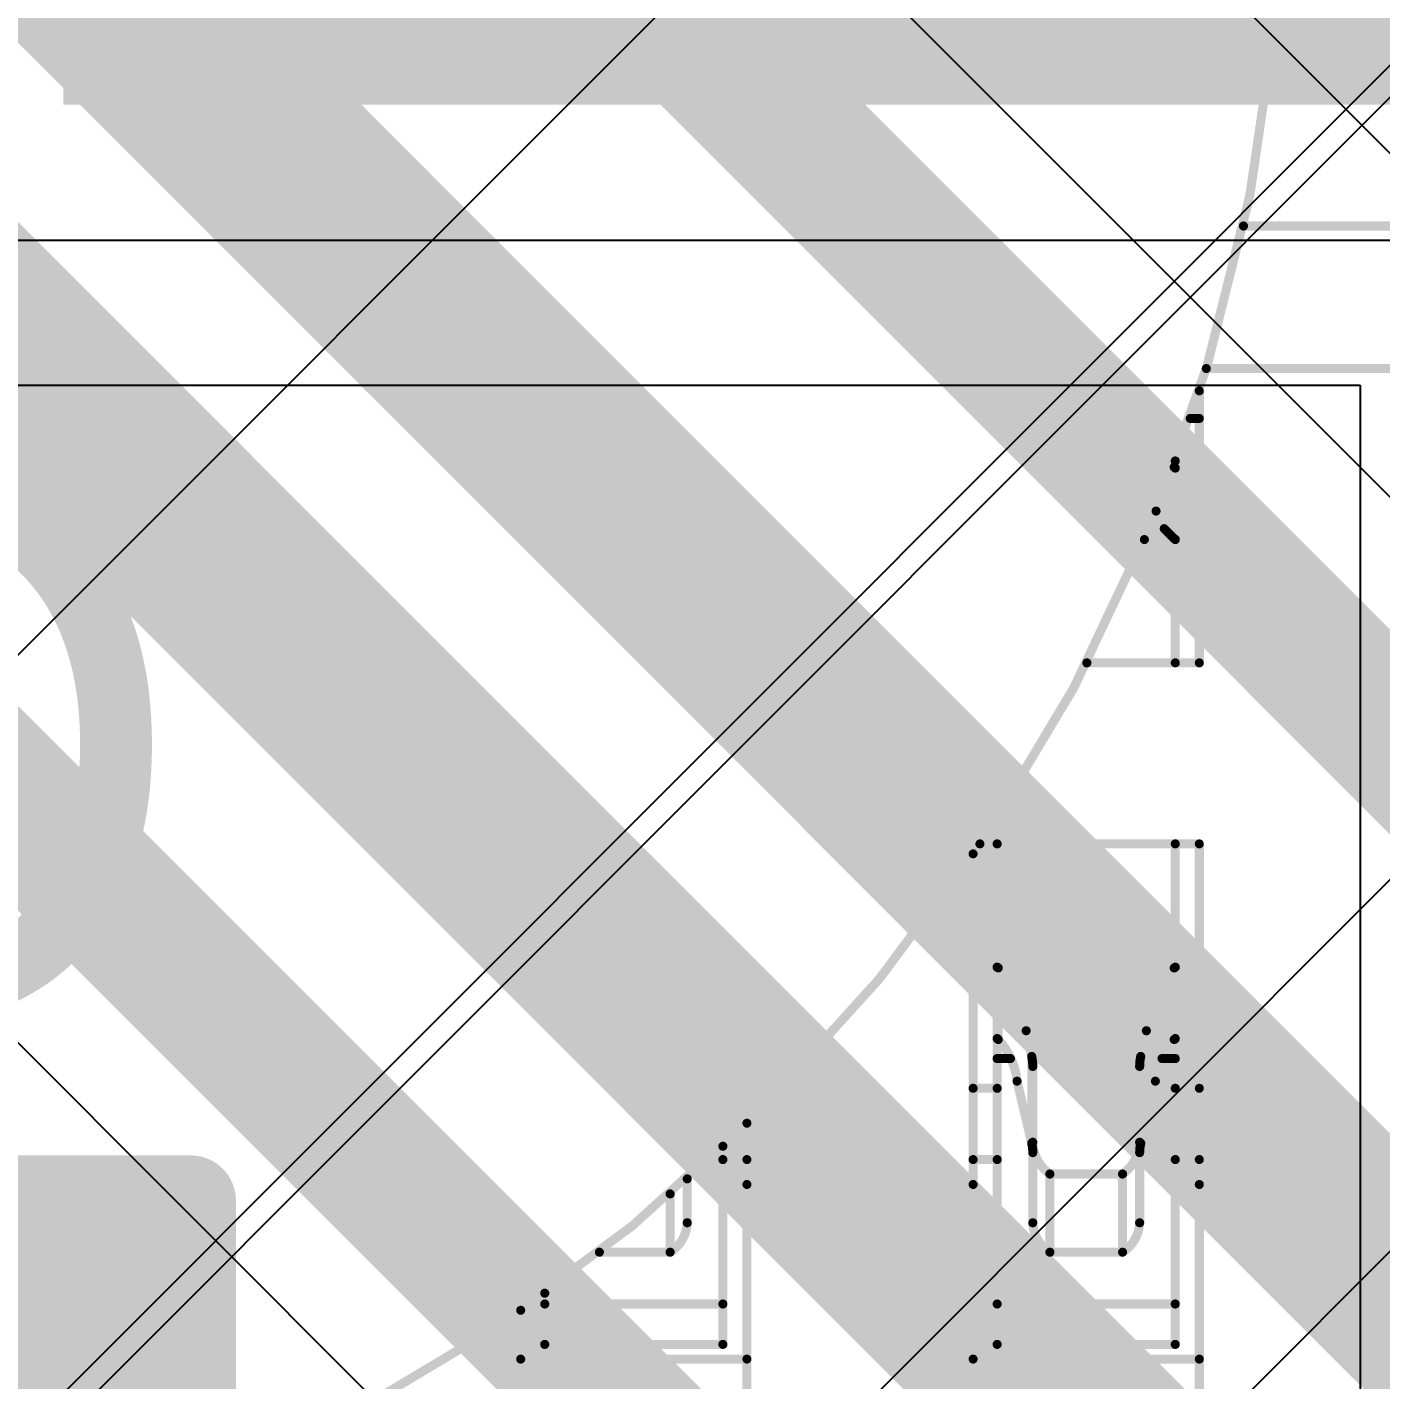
# Model space of a CAD drawing. Header units: inches. Extents: x -11 to 5433, y -4 to 5447.
# Drawn here: x 15.983 to 17.884, y 26.646 to 28.544 of the extents above; entities that cross this region are included whole.
import ezdxf

# ---------------------------------------------------------------- set-up
doc = ezdxf.new("R2010")
doc.units = ezdxf.units.IN
for name, color, linetype in [('Bottom Layer', 5, 'Continuous'), ('Bottom Overlay', 54, 'Continuous'), ('Bottom Paste', 16, 'Continuous'), ('Bottom Solder', 6, 'Continuous'), ('Mechanical 4', 56, 'Continuous'), ('Power', 76, 'Continuous'), ('Top Layer', 1, 'Continuous'), ('Top Paste', 8, 'Continuous'), ('Top Solder', 216, 'Continuous')]:
    doc.layers.add(name, color=color, linetype=linetype)
doc.styles.add('Arial', font='', dxfattribs={"height": 0.2})
doc.styles.get('Arial').set_extended_font_data('Arial')

# ---------------------------------------------------------------- blocks, each defined once
blk = doc.blocks.new('WQFN_30_EP_2_5_4_5__B_27')
at = {"layer": 'Bottom Solder'}
for p in [(0.6842, 1.9024), (0.95, 1.6459), (-1.4883, -1.9383), (-0.9383, -2.4883)]:
    blk.add_line(p, (-5421.186, -5425.6862), dxfattribs=at)
blk = doc.blocks.new('TL3340AF160QG_48')
at = {"layer": 'Top Solder'}
blk.add_line((0.7722, 1.9528), (-5443.0227, 5441.6372), dxfattribs=at)
blk = doc.blocks.new('QTH_030_01_L_D_A_K_TR_157')
at = {"layer": 'Top Layer'}
blk.add_hatch(color=1, dxfattribs=at).paths.add_polyline_path([(-5.525, 0.32), (-0.825, 0.32), (-0.825, -0.32), (-5.525, -0.32)])
at = {"layer": 'Top Paste'}
blk.add_hatch(color=8, dxfattribs=at).paths.add_polyline_path([(-5.525, 0.32), (-0.825, 0.32), (-0.825, -0.32), (-5.525, -0.32)])
at = {"layer": 'Top Solder'}
blk.add_hatch(color=216, dxfattribs=at).paths.add_polyline_path([(-5.6266, 0.4216), (-0.7234, 0.4216), (-0.7234, -0.4216), (-5.6266, -0.4216)])
blk = doc.blocks.new('C___0805_B_179')
at = {"layer": 'Bottom Layer'}
blk.add_hatch(color=5, dxfattribs=at).paths.add_polyline_path([(0.508, 0.762), (1.524, 0.762), (1.524, -0.762), (0.508, -0.762)])
at = {"layer": 'Bottom Paste'}
blk.add_hatch(color=16, dxfattribs=at).paths.add_polyline_path([(0.508, 0.762), (1.524, 0.762), (1.524, -0.762), (0.508, -0.762)])
at = {"layer": 'Bottom Solder'}
blk.add_hatch(color=6, dxfattribs=at).paths.add_polyline_path([(0.438, 0.832), (1.594, 0.832), (1.594, -0.832), (0.438, -0.832)])
at = {"layer": 'Bottom Overlay'}
for points in [[(0.6096, 0.8636, 0.127, 0.127, 0), (1.6256, 0.8636, 0.127, 0.127, 0)], [(1.6256, -0.8636, 0.127, 0.127, 0), (1.6256, 0.8636, 0.127, 0.127, 0)]]:
    blk.add_lwpolyline(points, format="xyseb", dxfattribs=at)
blk.add_lwpolyline([(1.5938, 0.8636, 0.0635, 0.0635, 1), (1.6574, 0.8636, 0.0635, 0.0635, 1)], format="xyseb", close=True, dxfattribs=at)
blk.add_lwpolyline([(1.5938, 0.8636, 0.0635, 0.0635, 1), (1.6574, 0.8636, 0.0635, 0.0635, 1)], format="xyseb", close=True, dxfattribs=at)

msp = doc.modelspace()

# ---------------------------------------------------------------- linework, layer by layer
at = {"layer": 'Bottom Layer'}
for p, q in [((18.2392, 27.5416), (13.3358, 32.4451)), ((14.9015, 31.3617), (18.1555, 28.1077)), ((14.7854, 28.3037), (18.3565, 24.7325))]:
    msp.add_line(p, q, dxfattribs=at)
for points in [[(13.1709, 32.2803, 0.2032, 0.2032, 0), (18.6245, 26.8267, 0.2032, 0.2032, 0)], [(15.0938, 31.554, 0.2794, 0.2794, 0), (18.3478, 28.2999, 0.2794, 0.2794, 0)], [(14.4773, 30.2128, 0.2794, 0.2794, 0), (25.9082, 18.7819, 0.2794, 0.2794, 0)], [(14.288, 29.7556, 0.2794, 0.2794, 0), (25.451, 18.5926, 0.2794, 0.2794, 0)], [(14.8819, 28.5367, 0.2032, 0.2032, 0), (24.6455, 18.7731, 0.2032, 0.2032, 0)]]:
    msp.add_lwpolyline(points, format="xyseb", dxfattribs=at)
at = {"layer": 'Mechanical 4'}
for points in [[(17.7474, 28.7949, 0.0127, 0.0127, 1), (12.7474, 28.7949, 0.0127, 0.0127, 1)], [(17.6874, 28.2649, 0.00635, 0.00635, 1), (17.6938, 28.2649, 0.00635, 0.00635, 1)], [(17.6353, 28.0649, 0.00635, 0.00635, 1), (17.6416, 28.0649, 0.00635, 0.00635, 1)], [(17.6255, 28.0336, 0.00635, 0.00635, 1), (17.6318, 28.0336, 0.00635, 0.00635, 1)], [(17.6128, 27.9949, 0.00635, 0.00635, 1), (17.6191, 27.9949, 0.00635, 0.00635, 1)], [(17.6255, 27.9949, 0.00635, 0.00635, 1), (17.6318, 27.9949, 0.00635, 0.00635, 1)], [(17.5917, 27.9352, 0.00635, 0.00635, 1), (17.5981, 27.9352, 0.00635, 0.00635, 1)], [(17.5902, 27.9265, 0.00635, 0.00635, 1), (17.5966, 27.9265, 0.00635, 0.00635, 1)], [(17.5902, 27.9265, 0.00635, 0.00635, 1), (17.5966, 27.9265, 0.00635, 0.00635, 1)], [(17.5905, 27.9263, 0.00635, 0.00635, 1), (17.5968, 27.9263, 0.00635, 0.00635, 1)], [(17.5905, 27.9263, 0.00635, 0.00635, 1), (17.5968, 27.9263, 0.00635, 0.00635, 1)], [(17.5907, 27.9261, 0.00635, 0.00635, 1), (17.5971, 27.9261, 0.00635, 0.00635, 1)], [(17.5907, 27.9261, 0.00635, 0.00635, 1), (17.5971, 27.9261, 0.00635, 0.00635, 1)], [(17.591, 27.926, 0.00635, 0.00635, 1), (17.5973, 27.926, 0.00635, 0.00635, 1)], [(17.591, 27.926, 0.00635, 0.00635, 1), (17.5973, 27.926, 0.00635, 0.00635, 1)], [(17.5912, 27.9258, 0.00635, 0.00635, 1), (17.5975, 27.9258, 0.00635, 0.00635, 1)], [(17.5912, 27.9258, 0.00635, 0.00635, 1), (17.5975, 27.9258, 0.00635, 0.00635, 1)], [(17.5913, 27.9257, 0.00635, 0.00635, 1), (17.5977, 27.9257, 0.00635, 0.00635, 1)], [(17.5913, 27.9257, 0.00635, 0.00635, 1), (17.5977, 27.9257, 0.00635, 0.00635, 1)], [(17.5915, 27.9256, 0.00635, 0.00635, 1), (17.5978, 27.9256, 0.00635, 0.00635, 1)], [(17.5915, 27.9256, 0.00635, 0.00635, 1), (17.5978, 27.9256, 0.00635, 0.00635, 1)], [(17.5916, 27.9254, 0.00635, 0.00635, 1), (17.598, 27.9254, 0.00635, 0.00635, 1)], [(17.5916, 27.9254, 0.00635, 0.00635, 1), (17.598, 27.9254, 0.00635, 0.00635, 1)], [(17.5917, 27.9252, 0.00635, 0.00635, 1), (17.5981, 27.9252, 0.00635, 0.00635, 1)], [(17.5648, 27.8649, 0.00635, 0.00635, 1), (17.5711, 27.8649, 0.00635, 0.00635, 1)], [(17.5762, 27.8402, 0.00635, 0.00635, 1), (17.5826, 27.8402, 0.00635, 0.00635, 1)], [(17.5762, 27.8402, 0.00635, 0.00635, 1), (17.5826, 27.8402, 0.00635, 0.00635, 1)], [(17.5484, 27.8249, 0.00635, 0.00635, 1), (17.5547, 27.8249, 0.00635, 0.00635, 1)], [(17.5902, 27.8261, 0.00635, 0.00635, 1), (17.5966, 27.8261, 0.00635, 0.00635, 1)], [(17.5902, 27.8261, 0.00635, 0.00635, 1), (17.5966, 27.8261, 0.00635, 0.00635, 1)], [(17.5902, 27.8261, 0.00635, 0.00635, 1), (17.5966, 27.8261, 0.00635, 0.00635, 1)], [(17.5905, 27.826, 0.00635, 0.00635, 1), (17.5968, 27.826, 0.00635, 0.00635, 1)], [(17.5905, 27.826, 0.00635, 0.00635, 1), (17.5968, 27.826, 0.00635, 0.00635, 1)], [(17.5907, 27.8258, 0.00635, 0.00635, 1), (17.5971, 27.8258, 0.00635, 0.00635, 1)], [(17.5907, 27.8258, 0.00635, 0.00635, 1), (17.5971, 27.8258, 0.00635, 0.00635, 1)], [(17.591, 27.8257, 0.00635, 0.00635, 1), (17.5973, 27.8257, 0.00635, 0.00635, 1)], [(17.591, 27.8257, 0.00635, 0.00635, 1), (17.5973, 27.8257, 0.00635, 0.00635, 1)], [(17.5912, 27.8256, 0.00635, 0.00635, 1), (17.5975, 27.8256, 0.00635, 0.00635, 1)], [(17.5912, 27.8256, 0.00635, 0.00635, 1), (17.5975, 27.8256, 0.00635, 0.00635, 1)], [(17.5913, 27.8255, 0.00635, 0.00635, 1), (17.5977, 27.8255, 0.00635, 0.00635, 1)], [(17.5913, 27.8255, 0.00635, 0.00635, 1), (17.5977, 27.8255, 0.00635, 0.00635, 1)], [(17.5915, 27.8254, 0.00635, 0.00635, 1), (17.5978, 27.8254, 0.00635, 0.00635, 1)], [(17.5915, 27.8254, 0.00635, 0.00635, 1), (17.5978, 27.8254, 0.00635, 0.00635, 1)], [(17.5916, 27.8254, 0.00635, 0.00635, 1), (17.5979, 27.8254, 0.00635, 0.00635, 1)], [(17.5916, 27.8254, 0.00635, 0.00635, 1), (17.5979, 27.8254, 0.00635, 0.00635, 1)], [(17.5916, 27.8253, 0.00635, 0.00635, 1), (17.598, 27.8253, 0.00635, 0.00635, 1)], [(17.5916, 27.8253, 0.00635, 0.00635, 1), (17.598, 27.8253, 0.00635, 0.00635, 1)], [(17.5917, 27.8251, 0.00635, 0.00635, 1), (17.5981, 27.8251, 0.00635, 0.00635, 1)], [(17.5917, 27.8249, 0.00635, 0.00635, 1), (17.5981, 27.8249, 0.00635, 0.00635, 1)], [(17.4676, 27.6519, 0.00635, 0.00635, 1), (17.474, 27.6519, 0.00635, 0.00635, 1)], [(17.5917, 27.6519, 0.00635, 0.00635, 1), (17.5981, 27.6519, 0.00635, 0.00635, 1)], [(17.6255, 27.6519, 0.00635, 0.00635, 1), (17.6318, 27.6519, 0.00635, 0.00635, 1)], [(17.6255, 27.6519, 0.00635, 0.00635, 1), (17.6318, 27.6519, 0.00635, 0.00635, 1)], [(17.3175, 27.3979, 0.00635, 0.00635, 1), (17.3238, 27.3979, 0.00635, 0.00635, 1)], [(17.3417, 27.3979, 0.00635, 0.00635, 1), (17.3481, 27.3979, 0.00635, 0.00635, 1)], [(17.5917, 27.3979, 0.00635, 0.00635, 1), (17.5981, 27.3979, 0.00635, 0.00635, 1)], [(17.6255, 27.3979, 0.00635, 0.00635, 1), (17.6318, 27.3979, 0.00635, 0.00635, 1)], [(17.6255, 27.3979, 0.00635, 0.00635, 1), (17.6318, 27.3979, 0.00635, 0.00635, 1)], [(17.308, 27.3839, 0.00635, 0.00635, 1), (17.3143, 27.3839, 0.00635, 0.00635, 1)], [(17.3417, 27.2249, 0.00635, 0.00635, 1), (17.3481, 27.2249, 0.00635, 0.00635, 1)], [(17.3417, 27.2247, 0.00635, 0.00635, 1), (17.3481, 27.2247, 0.00635, 0.00635, 1)], [(17.3418, 27.2246, 0.00635, 0.00635, 1), (17.3482, 27.2246, 0.00635, 0.00635, 1)], [(17.3418, 27.2246, 0.00635, 0.00635, 1), (17.3482, 27.2246, 0.00635, 0.00635, 1)], [(17.3419, 27.2245, 0.00635, 0.00635, 1), (17.3482, 27.2245, 0.00635, 0.00635, 1)], [(17.3419, 27.2245, 0.00635, 0.00635, 1), (17.3482, 27.2245, 0.00635, 0.00635, 1)], [(17.5916, 27.2245, 0.00635, 0.00635, 1), (17.5979, 27.2245, 0.00635, 0.00635, 1)], [(17.5916, 27.2245, 0.00635, 0.00635, 1), (17.5979, 27.2245, 0.00635, 0.00635, 1)], [(17.5917, 27.2247, 0.00635, 0.00635, 1), (17.598, 27.2247, 0.00635, 0.00635, 1)], [(17.5917, 27.2247, 0.00635, 0.00635, 1), (17.598, 27.2247, 0.00635, 0.00635, 1)], [(17.5916, 27.2246, 0.00635, 0.00635, 1), (17.598, 27.2246, 0.00635, 0.00635, 1)], [(17.5916, 27.2246, 0.00635, 0.00635, 1), (17.598, 27.2246, 0.00635, 0.00635, 1)], [(17.5917, 27.2249, 0.00635, 0.00635, 1), (17.5981, 27.2249, 0.00635, 0.00635, 1)], [(17.5917, 27.2247, 0.00635, 0.00635, 1), (17.5981, 27.2247, 0.00635, 0.00635, 1)], [(17.342, 27.2245, 0.00635, 0.00635, 1), (17.3483, 27.2245, 0.00635, 0.00635, 1)], [(17.342, 27.2245, 0.00635, 0.00635, 1), (17.3483, 27.2245, 0.00635, 0.00635, 1)], [(17.3421, 27.2244, 0.00635, 0.00635, 1), (17.3485, 27.2244, 0.00635, 0.00635, 1)], [(17.3421, 27.2244, 0.00635, 0.00635, 1), (17.3485, 27.2244, 0.00635, 0.00635, 1)], [(17.3423, 27.2243, 0.00635, 0.00635, 1), (17.3486, 27.2243, 0.00635, 0.00635, 1)], [(17.3423, 27.2243, 0.00635, 0.00635, 1), (17.3486, 27.2243, 0.00635, 0.00635, 1)], [(17.3425, 27.2242, 0.00635, 0.00635, 1), (17.3488, 27.2242, 0.00635, 0.00635, 1)], [(17.3425, 27.2242, 0.00635, 0.00635, 1), (17.3488, 27.2242, 0.00635, 0.00635, 1)], [(17.3427, 27.2241, 0.00635, 0.00635, 1), (17.3491, 27.2241, 0.00635, 0.00635, 1)], [(17.3427, 27.2241, 0.00635, 0.00635, 1), (17.3491, 27.2241, 0.00635, 0.00635, 1)], [(17.343, 27.2239, 0.00635, 0.00635, 1), (17.3493, 27.2239, 0.00635, 0.00635, 1)], [(17.343, 27.2239, 0.00635, 0.00635, 1), (17.3493, 27.2239, 0.00635, 0.00635, 1)], [(17.3432, 27.2238, 0.00635, 0.00635, 1), (17.3496, 27.2238, 0.00635, 0.00635, 1)], [(17.3432, 27.2238, 0.00635, 0.00635, 1), (17.3496, 27.2238, 0.00635, 0.00635, 1)], [(17.3432, 27.2238, 0.00635, 0.00635, 1), (17.3496, 27.2238, 0.00635, 0.00635, 1)], [(17.5902, 27.2238, 0.00635, 0.00635, 1), (17.5966, 27.2238, 0.00635, 0.00635, 1)], [(17.5902, 27.2238, 0.00635, 0.00635, 1), (17.5966, 27.2238, 0.00635, 0.00635, 1)], [(17.5902, 27.2238, 0.00635, 0.00635, 1), (17.5966, 27.2238, 0.00635, 0.00635, 1)], [(17.5907, 27.2241, 0.00635, 0.00635, 1), (17.5971, 27.2241, 0.00635, 0.00635, 1)], [(17.5907, 27.2241, 0.00635, 0.00635, 1), (17.5971, 27.2241, 0.00635, 0.00635, 1)], [(17.591, 27.2242, 0.00635, 0.00635, 1), (17.5973, 27.2242, 0.00635, 0.00635, 1)], [(17.591, 27.2242, 0.00635, 0.00635, 1), (17.5973, 27.2242, 0.00635, 0.00635, 1)], [(17.5912, 27.2243, 0.00635, 0.00635, 1), (17.5975, 27.2243, 0.00635, 0.00635, 1)], [(17.5912, 27.2243, 0.00635, 0.00635, 1), (17.5975, 27.2243, 0.00635, 0.00635, 1)], [(17.5913, 27.2244, 0.00635, 0.00635, 1), (17.5977, 27.2244, 0.00635, 0.00635, 1)], [(17.5913, 27.2244, 0.00635, 0.00635, 1), (17.5977, 27.2244, 0.00635, 0.00635, 1)], [(17.5915, 27.2245, 0.00635, 0.00635, 1), (17.5978, 27.2245, 0.00635, 0.00635, 1)], [(17.5915, 27.2245, 0.00635, 0.00635, 1), (17.5978, 27.2245, 0.00635, 0.00635, 1)], [(17.3824, 27.1357, 0.00635, 0.00635, 1), (17.3887, 27.1357, 0.00635, 0.00635, 1)], [(17.3824, 27.1357, 0.00635, 0.00635, 1), (17.3887, 27.1357, 0.00635, 0.00635, 1)], [(17.3824, 27.1357, 0.00635, 0.00635, 1), (17.3887, 27.1357, 0.00635, 0.00635, 1)], [(17.5511, 27.1357, 0.00635, 0.00635, 1), (17.5575, 27.1357, 0.00635, 0.00635, 1)], [(17.5511, 27.1357, 0.00635, 0.00635, 1), (17.5575, 27.1357, 0.00635, 0.00635, 1)], [(17.5511, 27.1357, 0.00635, 0.00635, 1), (17.5575, 27.1357, 0.00635, 0.00635, 1)], [(17.3417, 27.1247, 0.00635, 0.00635, 1), (17.3481, 27.1247, 0.00635, 0.00635, 1)], [(17.3418, 27.1245, 0.00635, 0.00635, 1), (17.3482, 27.1245, 0.00635, 0.00635, 1)], [(17.3418, 27.1245, 0.00635, 0.00635, 1), (17.3482, 27.1245, 0.00635, 0.00635, 1)], [(17.342, 27.1243, 0.00635, 0.00635, 1), (17.3483, 27.1243, 0.00635, 0.00635, 1)], [(17.342, 27.1243, 0.00635, 0.00635, 1), (17.3483, 27.1243, 0.00635, 0.00635, 1)], [(17.3421, 27.1242, 0.00635, 0.00635, 1), (17.3485, 27.1242, 0.00635, 0.00635, 1)], [(17.3421, 27.1242, 0.00635, 0.00635, 1), (17.3485, 27.1242, 0.00635, 0.00635, 1)], [(17.3423, 27.1241, 0.00635, 0.00635, 1), (17.3486, 27.1241, 0.00635, 0.00635, 1)], [(17.3423, 27.1241, 0.00635, 0.00635, 1), (17.3486, 27.1241, 0.00635, 0.00635, 1)], [(17.3425, 27.1239, 0.00635, 0.00635, 1), (17.3488, 27.1239, 0.00635, 0.00635, 1)], [(17.3425, 27.1239, 0.00635, 0.00635, 1), (17.3488, 27.1239, 0.00635, 0.00635, 1)], [(17.3427, 27.1238, 0.00635, 0.00635, 1), (17.3491, 27.1238, 0.00635, 0.00635, 1)], [(17.3427, 27.1238, 0.00635, 0.00635, 1), (17.3491, 27.1238, 0.00635, 0.00635, 1)], [(17.343, 27.1236, 0.00635, 0.00635, 1), (17.3493, 27.1236, 0.00635, 0.00635, 1)], [(17.343, 27.1236, 0.00635, 0.00635, 1), (17.3493, 27.1236, 0.00635, 0.00635, 1)], [(17.3432, 27.1234, 0.00635, 0.00635, 1), (17.3496, 27.1234, 0.00635, 0.00635, 1)], [(17.3432, 27.1234, 0.00635, 0.00635, 1), (17.3496, 27.1234, 0.00635, 0.00635, 1)], [(17.3432, 27.1234, 0.00635, 0.00635, 1), (17.3496, 27.1234, 0.00635, 0.00635, 1)], [(17.5902, 27.1234, 0.00635, 0.00635, 1), (17.5966, 27.1234, 0.00635, 0.00635, 1)], [(17.5902, 27.1234, 0.00635, 0.00635, 1), (17.5966, 27.1234, 0.00635, 0.00635, 1)], [(17.5902, 27.1234, 0.00635, 0.00635, 1), (17.5966, 27.1234, 0.00635, 0.00635, 1)], [(17.5907, 27.1238, 0.00635, 0.00635, 1), (17.5971, 27.1238, 0.00635, 0.00635, 1)], [(17.5907, 27.1238, 0.00635, 0.00635, 1), (17.5971, 27.1238, 0.00635, 0.00635, 1)], [(17.591, 27.1239, 0.00635, 0.00635, 1), (17.5973, 27.1239, 0.00635, 0.00635, 1)], [(17.591, 27.1239, 0.00635, 0.00635, 1), (17.5973, 27.1239, 0.00635, 0.00635, 1)], [(17.5912, 27.124, 0.00635, 0.00635, 1), (17.5975, 27.124, 0.00635, 0.00635, 1)], [(17.5912, 27.124, 0.00635, 0.00635, 1), (17.5975, 27.124, 0.00635, 0.00635, 1)], [(17.5913, 27.1242, 0.00635, 0.00635, 1), (17.5977, 27.1242, 0.00635, 0.00635, 1)], [(17.5913, 27.1242, 0.00635, 0.00635, 1), (17.5977, 27.1242, 0.00635, 0.00635, 1)], [(17.5915, 27.1243, 0.00635, 0.00635, 1), (17.5978, 27.1243, 0.00635, 0.00635, 1)], [(17.5915, 27.1243, 0.00635, 0.00635, 1), (17.5978, 27.1243, 0.00635, 0.00635, 1)], [(17.5916, 27.1244, 0.00635, 0.00635, 1), (17.5979, 27.1244, 0.00635, 0.00635, 1)], [(17.5916, 27.1244, 0.00635, 0.00635, 1), (17.5979, 27.1244, 0.00635, 0.00635, 1)], [(17.5917, 27.1246, 0.00635, 0.00635, 1), (17.598, 27.1246, 0.00635, 0.00635, 1)], [(17.5917, 27.1246, 0.00635, 0.00635, 1), (17.598, 27.1246, 0.00635, 0.00635, 1)], [(17.5916, 27.1245, 0.00635, 0.00635, 1), (17.598, 27.1245, 0.00635, 0.00635, 1)], [(17.5916, 27.1245, 0.00635, 0.00635, 1), (17.598, 27.1245, 0.00635, 0.00635, 1)], [(17.5917, 27.1247, 0.00635, 0.00635, 1), (17.5981, 27.1247, 0.00635, 0.00635, 1)], [(17.3417, 27.0966, 0.00635, 0.00635, 1), (17.3481, 27.0966, 0.00635, 0.00635, 1)], [(17.3604, 27.0966, 0.00635, 0.00635, 1), (17.3667, 27.0966, 0.00635, 0.00635, 1)], [(17.3902, 27.0996, 0.00635, 0.00635, 1), (17.3966, 27.0996, 0.00635, 0.00635, 1)], [(17.3902, 27.0996, 0.00635, 0.00635, 1), (17.3966, 27.0996, 0.00635, 0.00635, 1)], [(17.3902, 27.0996, 0.00635, 0.00635, 1), (17.3966, 27.0996, 0.00635, 0.00635, 1)], [(17.5432, 27.0996, 0.00635, 0.00635, 1), (17.5496, 27.0996, 0.00635, 0.00635, 1)], [(17.5432, 27.0996, 0.00635, 0.00635, 1), (17.5496, 27.0996, 0.00635, 0.00635, 1)], [(17.5432, 27.0996, 0.00635, 0.00635, 1), (17.5496, 27.0996, 0.00635, 0.00635, 1)], [(17.5731, 27.0966, 0.00635, 0.00635, 1), (17.5794, 27.0966, 0.00635, 0.00635, 1)], [(17.5917, 27.0966, 0.00635, 0.00635, 1), (17.5981, 27.0966, 0.00635, 0.00635, 1)], [(17.3917, 27.0855, 0.00635, 0.00635, 1), (17.3981, 27.0855, 0.00635, 0.00635, 1)], [(17.3917, 27.0855, 0.00635, 0.00635, 1), (17.3981, 27.0855, 0.00635, 0.00635, 1)], [(17.5417, 27.0855, 0.00635, 0.00635, 1), (17.5481, 27.0855, 0.00635, 0.00635, 1)], [(17.5417, 27.0855, 0.00635, 0.00635, 1), (17.5481, 27.0855, 0.00635, 0.00635, 1)], [(17.308, 27.0549, 0.00635, 0.00635, 1), (17.3143, 27.0549, 0.00635, 0.00635, 1)], [(17.3417, 27.0549, 0.00635, 0.00635, 1), (17.3481, 27.0549, 0.00635, 0.00635, 1)], [(17.3697, 27.0649, 0.00635, 0.00635, 1), (17.376, 27.0649, 0.00635, 0.00635, 1)], [(17.3697, 27.0649, 0.00635, 0.00635, 1), (17.376, 27.0649, 0.00635, 0.00635, 1)], [(17.5638, 27.0649, 0.00635, 0.00635, 1), (17.5701, 27.0649, 0.00635, 0.00635, 1)], [(17.5638, 27.0649, 0.00635, 0.00635, 1), (17.5701, 27.0649, 0.00635, 0.00635, 1)], [(17.5917, 27.0549, 0.00635, 0.00635, 1), (17.5981, 27.0549, 0.00635, 0.00635, 1)], [(17.6255, 27.0549, 0.00635, 0.00635, 1), (17.6318, 27.0549, 0.00635, 0.00635, 1)], [(16.9905, 27.0059, 0.00635, 0.00635, 1), (16.9968, 27.0059, 0.00635, 0.00635, 1)], [(17.3902, 26.9777, 0.00635, 0.00635, 1), (17.3966, 26.9777, 0.00635, 0.00635, 1)], [(17.3902, 26.9777, 0.00635, 0.00635, 1), (17.3966, 26.9777, 0.00635, 0.00635, 1)], [(17.3902, 26.9777, 0.00635, 0.00635, 1), (17.3966, 26.9777, 0.00635, 0.00635, 1)], [(17.3917, 26.9792, 0.00635, 0.00635, 1), (17.3981, 26.9792, 0.00635, 0.00635, 1)], [(17.5417, 26.9792, 0.00635, 0.00635, 1), (17.5481, 26.9792, 0.00635, 0.00635, 1)], [(17.5432, 26.9777, 0.00635, 0.00635, 1), (17.5496, 26.9777, 0.00635, 0.00635, 1)], [(17.5432, 26.9777, 0.00635, 0.00635, 1), (17.5496, 26.9777, 0.00635, 0.00635, 1)], [(17.5432, 26.9777, 0.00635, 0.00635, 1), (17.5496, 26.9777, 0.00635, 0.00635, 1)], [(16.9567, 26.9736, 0.00635, 0.00635, 1), (16.9631, 26.9736, 0.00635, 0.00635, 1)], [(17.3917, 26.9646, 0.00635, 0.00635, 1), (17.3981, 26.9646, 0.00635, 0.00635, 1)], [(17.5417, 26.9646, 0.00635, 0.00635, 1), (17.5481, 26.9646, 0.00635, 0.00635, 1)], [(16.9567, 26.9549, 0.00635, 0.00635, 1), (16.9631, 26.9549, 0.00635, 0.00635, 1)], [(16.9905, 26.9549, 0.00635, 0.00635, 1), (16.9968, 26.9549, 0.00635, 0.00635, 1)], [(17.308, 26.9549, 0.00635, 0.00635, 1), (17.3143, 26.9549, 0.00635, 0.00635, 1)], [(17.3417, 26.9549, 0.00635, 0.00635, 1), (17.3481, 26.9549, 0.00635, 0.00635, 1)], [(17.5917, 26.9549, 0.00635, 0.00635, 1), (17.5981, 26.9549, 0.00635, 0.00635, 1)], [(17.6255, 26.9549, 0.00635, 0.00635, 1), (17.6318, 26.9549, 0.00635, 0.00635, 1)], [(16.9067, 26.9278, 0.00635, 0.00635, 1), (16.9131, 26.9278, 0.00635, 0.00635, 1)], [(17.4157, 26.9346, 0.00635, 0.00635, 1), (17.4221, 26.9346, 0.00635, 0.00635, 1)], [(17.4157, 26.9346, 0.00635, 0.00635, 1), (17.4221, 26.9346, 0.00635, 0.00635, 1)], [(17.4157, 26.9346, 0.00635, 0.00635, 1), (17.4221, 26.9346, 0.00635, 0.00635, 1)], [(17.5177, 26.9346, 0.00635, 0.00635, 1), (17.5241, 26.9346, 0.00635, 0.00635, 1)], [(17.5177, 26.9346, 0.00635, 0.00635, 1), (17.5241, 26.9346, 0.00635, 0.00635, 1)], [(17.5177, 26.9346, 0.00635, 0.00635, 1), (17.5241, 26.9346, 0.00635, 0.00635, 1)], [(16.8827, 26.9067, 0.00635, 0.00635, 1), (16.8891, 26.9067, 0.00635, 0.00635, 1)], [(16.9905, 26.9199, 0.00635, 0.00635, 1), (16.9968, 26.9199, 0.00635, 0.00635, 1)], [(17.308, 26.9199, 0.00635, 0.00635, 1), (17.3143, 26.9199, 0.00635, 0.00635, 1)], [(17.6255, 26.9199, 0.00635, 0.00635, 1), (17.6318, 26.9199, 0.00635, 0.00635, 1)], [(16.9067, 26.8662, 0.00635, 0.00635, 1), (16.9131, 26.8662, 0.00635, 0.00635, 1)], [(16.9067, 26.8662, 0.00635, 0.00635, 1), (16.9131, 26.8662, 0.00635, 0.00635, 1)], [(17.3917, 26.8662, 0.00635, 0.00635, 1), (17.3981, 26.8662, 0.00635, 0.00635, 1)], [(17.3917, 26.8662, 0.00635, 0.00635, 1), (17.3981, 26.8662, 0.00635, 0.00635, 1)], [(17.5417, 26.8662, 0.00635, 0.00635, 1), (17.5481, 26.8662, 0.00635, 0.00635, 1)], [(17.5417, 26.8662, 0.00635, 0.00635, 1), (17.5481, 26.8662, 0.00635, 0.00635, 1)], [(16.7834, 26.8249, 0.00635, 0.00635, 1), (16.7898, 26.8249, 0.00635, 0.00635, 1)], [(16.8827, 26.8249, 0.00635, 0.00635, 1), (16.8891, 26.8249, 0.00635, 0.00635, 1)], [(16.8827, 26.8249, 0.00635, 0.00635, 1), (16.8891, 26.8249, 0.00635, 0.00635, 1)], [(16.8827, 26.8249, 0.00635, 0.00635, 1), (16.8891, 26.8249, 0.00635, 0.00635, 1)], [(17.4157, 26.8249, 0.00635, 0.00635, 1), (17.4221, 26.8249, 0.00635, 0.00635, 1)], [(17.4157, 26.8249, 0.00635, 0.00635, 1), (17.4221, 26.8249, 0.00635, 0.00635, 1)], [(17.4157, 26.8249, 0.00635, 0.00635, 1), (17.4221, 26.8249, 0.00635, 0.00635, 1)], [(17.5177, 26.8249, 0.00635, 0.00635, 1), (17.5241, 26.8249, 0.00635, 0.00635, 1)], [(17.5177, 26.8249, 0.00635, 0.00635, 1), (17.5241, 26.8249, 0.00635, 0.00635, 1)], [(17.5177, 26.8249, 0.00635, 0.00635, 1), (17.5241, 26.8249, 0.00635, 0.00635, 1)], [(16.7067, 26.7674, 0.00635, 0.00635, 1), (16.7131, 26.7674, 0.00635, 0.00635, 1)], [(16.7067, 26.7522, 0.00635, 0.00635, 1), (16.7131, 26.7522, 0.00635, 0.00635, 1)], [(16.9567, 26.7522, 0.00635, 0.00635, 1), (16.9631, 26.7522, 0.00635, 0.00635, 1)], [(17.3417, 26.7522, 0.00635, 0.00635, 1), (17.3481, 26.7522, 0.00635, 0.00635, 1)], [(17.5917, 26.7522, 0.00635, 0.00635, 1), (17.5981, 26.7522, 0.00635, 0.00635, 1)], [(16.673, 26.7434, 0.00635, 0.00635, 1), (16.6793, 26.7434, 0.00635, 0.00635, 1)], [(16.7067, 26.6955, 0.00635, 0.00635, 1), (16.7131, 26.6955, 0.00635, 0.00635, 1)], [(16.7067, 26.6955, 0.00635, 0.00635, 1), (16.7131, 26.6955, 0.00635, 0.00635, 1)], [(16.9567, 26.6955, 0.00635, 0.00635, 1), (16.9631, 26.6955, 0.00635, 0.00635, 1)], [(16.9567, 26.6955, 0.00635, 0.00635, 1), (16.9631, 26.6955, 0.00635, 0.00635, 1)], [(17.3417, 26.6955, 0.00635, 0.00635, 1), (17.3481, 26.6955, 0.00635, 0.00635, 1)], [(17.3417, 26.6955, 0.00635, 0.00635, 1), (17.3481, 26.6955, 0.00635, 0.00635, 1)], [(17.5917, 26.6955, 0.00635, 0.00635, 1), (17.5981, 26.6955, 0.00635, 0.00635, 1)], [(17.5917, 26.6955, 0.00635, 0.00635, 1), (17.5981, 26.6955, 0.00635, 0.00635, 1)], [(16.673, 26.6749, 0.00635, 0.00635, 1), (16.6793, 26.6749, 0.00635, 0.00635, 1)], [(16.9905, 26.6749, 0.00635, 0.00635, 1), (16.9968, 26.6749, 0.00635, 0.00635, 1)], [(17.308, 26.6749, 0.00635, 0.00635, 1), (17.3143, 26.6749, 0.00635, 0.00635, 1)], [(17.6255, 26.6749, 0.00635, 0.00635, 1), (17.6318, 26.6749, 0.00635, 0.00635, 1)]]:
    msp.add_lwpolyline(points, format="xyseb", close=True, dxfattribs=at)
for points in [[(17.7474, 28.7949, 0.0127, 0.0127, -1), (12.7474, 28.7949, 0.0127, 0.0127, 0)], [(17.6906, 28.2649, 0.0127, 0.0127, 0), (17.9462, 28.2649, 0.0127, 0.0127, 0)], [(17.6385, 28.0649, 0.0127, 0.0127, 0), (17.9462, 28.0649, 0.0127, 0.0127, 0)], [(17.6287, 27.6519, 0.0127, 0.0127, 0), (17.6287, 28.0336, 0.0127, 0.0127, 0)], [(17.6159, 27.9949, 0.0127, 0.0127, 0), (17.6287, 27.9949, 0.0127, 0.0127, 0)], [(17.5949, 27.6519, 0.0127, 0.0127, 0), (17.5949, 27.9352, 0.0127, 0.0127, 0)], [(17.5934, 27.9265, 0.0127, 0.0127, 0), (17.5937, 27.9263, 0.0127, 0.0127, 0)], [(17.5934, 27.8261, 0.0127, 0.0127, 0), (17.5934, 27.9265, 0.0127, 0.0127, 0)], [(17.5937, 27.9263, 0.0127, 0.0127, 0), (17.5939, 27.9261, 0.0127, 0.0127, 0)], [(17.5939, 27.9261, 0.0127, 0.0127, -0.006055), (17.5941, 27.926, 0.0127, 0.0127, 0)], [(17.5942, 27.926, 0.0127, 0.0127, -0.010737), (17.5944, 27.9258, 0.0127, 0.0127, 0)], [(17.5944, 27.9258, 0.0127, 0.0127, -0.018562), (17.5945, 27.9257, 0.0127, 0.0127, 0)], [(17.5945, 27.9257, 0.0127, 0.0127, -0.023386), (17.5946, 27.9256, 0.0127, 0.0127, 0)], [(17.5946, 27.9256, 0.0127, 0.0127, -0.054321), (17.5948, 27.9254, 0.0127, 0.0127, 0)], [(17.5948, 27.9254, 0.0127, 0.0127, -0.028597), (17.5949, 27.9252, 0.0127, 0.0127, 0)], [(17.568, 27.8649, 0.0127, 0.0127, 0), (17.5794, 27.8402, 0.0127, 0.0127, 0)], [(17.5794, 27.8402, 0.0127, 0.0127, 0), (17.5934, 27.8261, 0.0127, 0.0127, 0)], [(17.5516, 27.8249, 0.0127, 0.0127, 0), (17.5949, 27.8249, 0.0127, 0.0127, 0)], [(17.5934, 27.8261, 0.0127, 0.0127, 0), (17.5937, 27.826, 0.0127, 0.0127, 0)], [(17.5937, 27.826, 0.0127, 0.0127, 0), (17.5939, 27.8258, 0.0127, 0.0127, 0)], [(17.5939, 27.8258, 0.0127, 0.0127, -0.005205), (17.5942, 27.8257, 0.0127, 0.0127, 0)], [(17.5941, 27.8257, 0.0127, 0.0127, -0.009376), (17.5944, 27.8256, 0.0127, 0.0127, 0)], [(17.5944, 27.8256, 0.0127, 0.0127, -0.016687), (17.5945, 27.8255, 0.0127, 0.0127, 0)], [(17.5945, 27.8255, 0.0127, 0.0127, -0.021994), (17.5946, 27.8254, 0.0127, 0.0127, 0)], [(17.5946, 27.8254, 0.0127, 0.0127, -0.026751), (17.5947, 27.8254, 0.0127, 0.0127, 0)], [(17.5947, 27.8254, 0.0127, 0.0127, -0.028288), (17.5948, 27.8253, 0.0127, 0.0127, 0)], [(17.5948, 27.8253, 0.0127, 0.0127, -0.032605), (17.5949, 27.8251, 0.0127, 0.0127, 0)], [(17.4708, 27.6519, 0.0127, 0.0127, 0), (17.6287, 27.6519, 0.0127, 0.0127, 0)], [(17.3207, 27.3979, 0.0127, 0.0127, 0), (17.6287, 27.3979, 0.0127, 0.0127, 0)], [(17.3449, 26.6955, 0.0127, 0.0127, 0), (17.3449, 27.3979, 0.0127, 0.0127, 0)], [(17.5949, 26.6955, 0.0127, 0.0127, 0), (17.5949, 27.3979, 0.0127, 0.0127, 0)], [(17.6287, 26.5149, 0.0127, 0.0127, 0), (17.6287, 27.3979, 0.0127, 0.0127, 0)], [(17.3112, 26.5149, 0.0127, 0.0127, 0), (17.3112, 27.3839, 0.0127, 0.0127, 0)], [(17.3449, 27.2249, 0.0127, 0.0127, 0), (17.5949, 27.2249, 0.0127, 0.0127, 0)], [(17.345, 27.2246, 0.0127, 0.0127, -0.032605), (17.3449, 27.2247, 0.0127, 0.0127, 0)], [(17.3451, 27.2245, 0.0127, 0.0127, -0.028288), (17.345, 27.2246, 0.0127, 0.0127, 0)], [(17.3452, 27.2245, 0.0127, 0.0127, -0.026751), (17.3451, 27.2245, 0.0127, 0.0127, 0)], [(17.5948, 27.2245, 0.0127, 0.0127, -0.031881), (17.5947, 27.2245, 0.0127, 0.0127, 0)], [(17.5948, 27.2246, 0.0127, 0.0127, -0.037446), (17.5948, 27.2245, 0.0127, 0.0127, 0)], [(17.5949, 27.2247, 0.0127, 0.0127, -0.013234), (17.5949, 27.2247, 0.0127, 0.0127, 0)], [(17.5949, 27.2247, 0.0127, 0.0127, -0.032689), (17.5948, 27.2246, 0.0127, 0.0127, 0)], [(17.3453, 27.2244, 0.0127, 0.0127, -0.021994), (17.3452, 27.2245, 0.0127, 0.0127, 0)], [(17.3455, 27.2243, 0.0127, 0.0127, -0.016687), (17.3453, 27.2244, 0.0127, 0.0127, 0)], [(17.3457, 27.2242, 0.0127, 0.0127, -0.009376), (17.3455, 27.2243, 0.0127, 0.0127, 0)], [(17.3459, 27.2241, 0.0127, 0.0127, -0.005205), (17.3457, 27.2242, 0.0127, 0.0127, 0)], [(17.3459, 27.2241, 0.0127, 0.0127, 0), (17.3462, 27.2239, 0.0127, 0.0127, 0)], [(17.3462, 27.2239, 0.0127, 0.0127, 0), (17.3464, 27.2238, 0.0127, 0.0127, 0)], [(17.3464, 27.1234, 0.0127, 0.0127, 0), (17.3464, 27.2238, 0.0127, 0.0127, 0)], [(17.3464, 27.2238, 0.0127, 0.0127, -0.179894), (17.3855, 27.1357, 0.0127, 0.0127, 0)], [(17.5543, 27.1357, 0.0127, 0.0127, -0.179894), (17.5934, 27.2238, 0.0127, 0.0127, 0)], [(17.5934, 27.2238, 0.0127, 0.0127, 0), (17.5939, 27.2241, 0.0127, 0.0127, 0)], [(17.5934, 27.1234, 0.0127, 0.0127, 0), (17.5934, 27.2238, 0.0127, 0.0127, 0)], [(17.5939, 27.2241, 0.0127, 0.0127, 0), (17.5941, 27.2242, 0.0127, 0.0127, 0)], [(17.5943, 27.2243, 0.0127, 0.0127, -0.00707), (17.5941, 27.2242, 0.0127, 0.0127, 0)], [(17.5945, 27.2244, 0.0127, 0.0127, -0.012209), (17.5943, 27.2243, 0.0127, 0.0127, 0)], [(17.5947, 27.2245, 0.0127, 0.0127, -0.02262), (17.5945, 27.2244, 0.0127, 0.0127, 0)], [(17.3855, 27.1357, 0.0127, 0.0127, 0), (17.5543, 27.1357, 0.0127, 0.0127, 0)], [(17.3855, 27.1357, 0.0127, 0.0127, 0), (17.3934, 27.0996, 0.0127, 0.0127, 0)], [(17.5464, 27.0996, 0.0127, 0.0127, 0), (17.5543, 27.1357, 0.0127, 0.0127, 0)], [(17.345, 27.1245, 0.0127, 0.0127, -0.028597), (17.3449, 27.1247, 0.0127, 0.0127, 0)], [(17.3452, 27.1243, 0.0127, 0.0127, -0.054321), (17.345, 27.1245, 0.0127, 0.0127, 0)], [(17.3453, 27.1242, 0.0127, 0.0127, -0.023386), (17.3452, 27.1243, 0.0127, 0.0127, 0)], [(17.3455, 27.1241, 0.0127, 0.0127, -0.018562), (17.3453, 27.1242, 0.0127, 0.0127, 0)], [(17.3457, 27.1239, 0.0127, 0.0127, -0.010737), (17.3455, 27.1241, 0.0127, 0.0127, 0)], [(17.3459, 27.1238, 0.0127, 0.0127, -0.006055), (17.3457, 27.1239, 0.0127, 0.0127, 0)], [(17.3459, 27.1238, 0.0127, 0.0127, 0), (17.3462, 27.1236, 0.0127, 0.0127, 0)], [(17.3462, 27.1236, 0.0127, 0.0127, 0), (17.3464, 27.1234, 0.0127, 0.0127, 0)], [(17.3464, 27.1234, 0.0127, 0.0127, -0.162591), (17.3729, 27.0649, 0.0127, 0.0127, 0)], [(17.5669, 27.0649, 0.0127, 0.0127, -0.162591), (17.5934, 27.1234, 0.0127, 0.0127, 0)], [(17.5934, 27.1234, 0.0127, 0.0127, 0), (17.5939, 27.1238, 0.0127, 0.0127, 0)], [(17.5941, 27.1239, 0.0127, 0.0127, -0.004821), (17.5939, 27.1238, 0.0127, 0.0127, 0)], [(17.5943, 27.124, 0.0127, 0.0127, -0.00812), (17.5941, 27.1239, 0.0127, 0.0127, 0)], [(17.5945, 27.1242, 0.0127, 0.0127, -0.013729), (17.5943, 27.124, 0.0127, 0.0127, 0)], [(17.5947, 27.1243, 0.0127, 0.0127, -0.024462), (17.5945, 27.1242, 0.0127, 0.0127, 0)], [(17.5948, 27.1244, 0.0127, 0.0127, -0.032319), (17.5947, 27.1243, 0.0127, 0.0127, 0)], [(17.5948, 27.1245, 0.0127, 0.0127, -0.035041), (17.5948, 27.1244, 0.0127, 0.0127, 0)], [(17.5949, 27.1247, 0.0127, 0.0127, -0.011022), (17.5949, 27.1246, 0.0127, 0.0127, 0)], [(17.5949, 27.1246, 0.0127, 0.0127, -0.028404), (17.5948, 27.1245, 0.0127, 0.0127, 0)], [(17.3449, 27.0966, 0.0127, 0.0127, 0), (17.3636, 27.0966, 0.0127, 0.0127, 0)], [(17.3934, 26.9777, 0.0127, 0.0127, 0), (17.3934, 27.0996, 0.0127, 0.0127, 0)], [(17.3934, 27.0996, 0.0127, 0.0127, -0.053658), (17.3949, 27.0855, 0.0127, 0.0127, 0)], [(17.5449, 27.0855, 0.0127, 0.0127, -0.053658), (17.5464, 27.0996, 0.0127, 0.0127, 0)], [(17.5464, 26.9777, 0.0127, 0.0127, 0), (17.5464, 27.0996, 0.0127, 0.0127, 0)], [(17.5762, 27.0966, 0.0127, 0.0127, 0), (17.5949, 27.0966, 0.0127, 0.0127, 0)], [(17.3949, 26.8662, 0.0127, 0.0127, 0), (17.3949, 27.0855, 0.0127, 0.0127, 0)], [(17.5449, 26.8662, 0.0127, 0.0127, 0), (17.5449, 27.0855, 0.0127, 0.0127, 0)], [(17.3112, 27.0549, 0.0127, 0.0127, 0), (17.3449, 27.0549, 0.0127, 0.0127, 0)], [(17.3729, 27.0649, 0.0127, 0.0127, 0), (17.3934, 26.9777, 0.0127, 0.0127, 0)], [(17.5464, 26.9777, 0.0127, 0.0127, 0), (17.5669, 27.0649, 0.0127, 0.0127, 0)], [(17.5949, 27.0549, 0.0127, 0.0127, 0), (17.6287, 27.0549, 0.0127, 0.0127, 0)], [(16.9937, 26.5149, 0.0127, 0.0127, 0), (16.9937, 27.0059, 0.0127, 0.0127, 0)], [(17.3934, 26.9777, 0.0127, 0.0127, -0.057864), (17.3949, 26.9646, 0.0127, 0.0127, 0)], [(17.4189, 26.9346, 0.0127, 0.0127, -0.23748), (17.3949, 26.9792, 0.0127, 0.0127, 0)], [(17.5449, 26.9792, 0.0127, 0.0127, -0.23748), (17.5209, 26.9346, 0.0127, 0.0127, 0)], [(17.5449, 26.9646, 0.0127, 0.0127, -0.057864), (17.5464, 26.9777, 0.0127, 0.0127, 0)], [(16.9599, 26.6955, 0.0127, 0.0127, 0), (16.9599, 26.9736, 0.0127, 0.0127, 0)], [(16.9599, 26.9549, 0.0127, 0.0127, 0), (16.9937, 26.9549, 0.0127, 0.0127, 0)], [(17.3112, 26.9549, 0.0127, 0.0127, 0), (17.3449, 26.9549, 0.0127, 0.0127, 0)], [(17.5949, 26.9549, 0.0127, 0.0127, 0), (17.6287, 26.9549, 0.0127, 0.0127, 0)], [(16.9099, 26.8662, 0.0127, 0.0127, 0), (16.9099, 26.9278, 0.0127, 0.0127, 0)], [(17.4189, 26.9346, 0.0127, 0.0127, 0), (17.5209, 26.9346, 0.0127, 0.0127, 0)], [(17.4189, 26.8249, 0.0127, 0.0127, 0), (17.4189, 26.9346, 0.0127, 0.0127, 0)], [(17.5209, 26.8249, 0.0127, 0.0127, 0), (17.5209, 26.9346, 0.0127, 0.0127, 0)], [(16.8859, 26.8249, 0.0127, 0.0127, 0), (16.8859, 26.9067, 0.0127, 0.0127, 0)], [(16.9937, 26.9199, 0.0127, 0.0127, 0), (17.3112, 26.9199, 0.0127, 0.0127, 0)], [(17.6287, 26.9199, 0.0127, 0.0127, 0), (17.9462, 26.9199, 0.0127, 0.0127, 0)], [(16.9099, 26.8662, 0.0127, 0.0127, -0.247377), (16.8859, 26.8249, 0.0127, 0.0127, 0)], [(17.4189, 26.8249, 0.0127, 0.0127, -0.247377), (17.3949, 26.8662, 0.0127, 0.0127, 0)], [(17.5449, 26.8662, 0.0127, 0.0127, -0.247377), (17.5209, 26.8249, 0.0127, 0.0127, 0)], [(16.7866, 26.8249, 0.0127, 0.0127, 0), (16.8859, 26.8249, 0.0127, 0.0127, 0)], [(17.4189, 26.8249, 0.0127, 0.0127, 0), (17.5209, 26.8249, 0.0127, 0.0127, 0)], [(16.7099, 26.6955, 0.0127, 0.0127, 0), (16.7099, 26.7674, 0.0127, 0.0127, 0)], [(16.7099, 26.7522, 0.0127, 0.0127, 0), (16.9599, 26.7522, 0.0127, 0.0127, 0)], [(17.3449, 26.7522, 0.0127, 0.0127, 0), (17.5949, 26.7522, 0.0127, 0.0127, 0)], [(16.6762, 26.5149, 0.0127, 0.0127, 0), (16.6762, 26.7434, 0.0127, 0.0127, 0)], [(16.7099, 26.6955, 0.0127, 0.0127, 0), (16.9599, 26.6955, 0.0127, 0.0127, 0)], [(17.3449, 26.6955, 0.0127, 0.0127, 0), (17.5949, 26.6955, 0.0127, 0.0127, 0)], [(16.6762, 26.6749, 0.0127, 0.0127, 0), (16.9937, 26.6749, 0.0127, 0.0127, 0)], [(17.3112, 26.6749, 0.0127, 0.0127, 0), (17.6287, 26.6749, 0.0127, 0.0127, 0)]]:
    msp.add_lwpolyline(points, format="xyseb", dxfattribs=at)
at = {"layer": 'Power'}
for p, q in [((18.0055, 28.2448), (10.8111, 28.2448)), ((10.9557, 28.0416), (17.8543, 28.0416)), ((17.8543, 28.0416), (17.8543, 22.2168))]:
    msp.add_line(p, q, dxfattribs=at)

# ---------------------------------------------------------------- block references
for name, p, rotation in [('TL3340AF160QG_48', (-8.785, 4.4704), 270), ('WQFN_30_EP_2_5_4_5__B_27', (11.6662, 21.8069), 180), ('QTH_030_01_L_D_A_K_TR_157', (15.3106, 28.8567), 180)]:
    msp.add_blockref(name, p, dxfattribs=dict(rotation=rotation))
msp.add_blockref('C___0805_B_179', (14.5873, 26.0336))

# ---------------------------------------------------------------- texts
at = {"layer": 'Bottom Overlay', "style": 'Arial', "text_generation_flag": 2}
msp.add_text('C57', height=0.762, dxfattribs=at).set_placement((16.2126, 27.1527))

doc.saveas('drawing.dxf')
